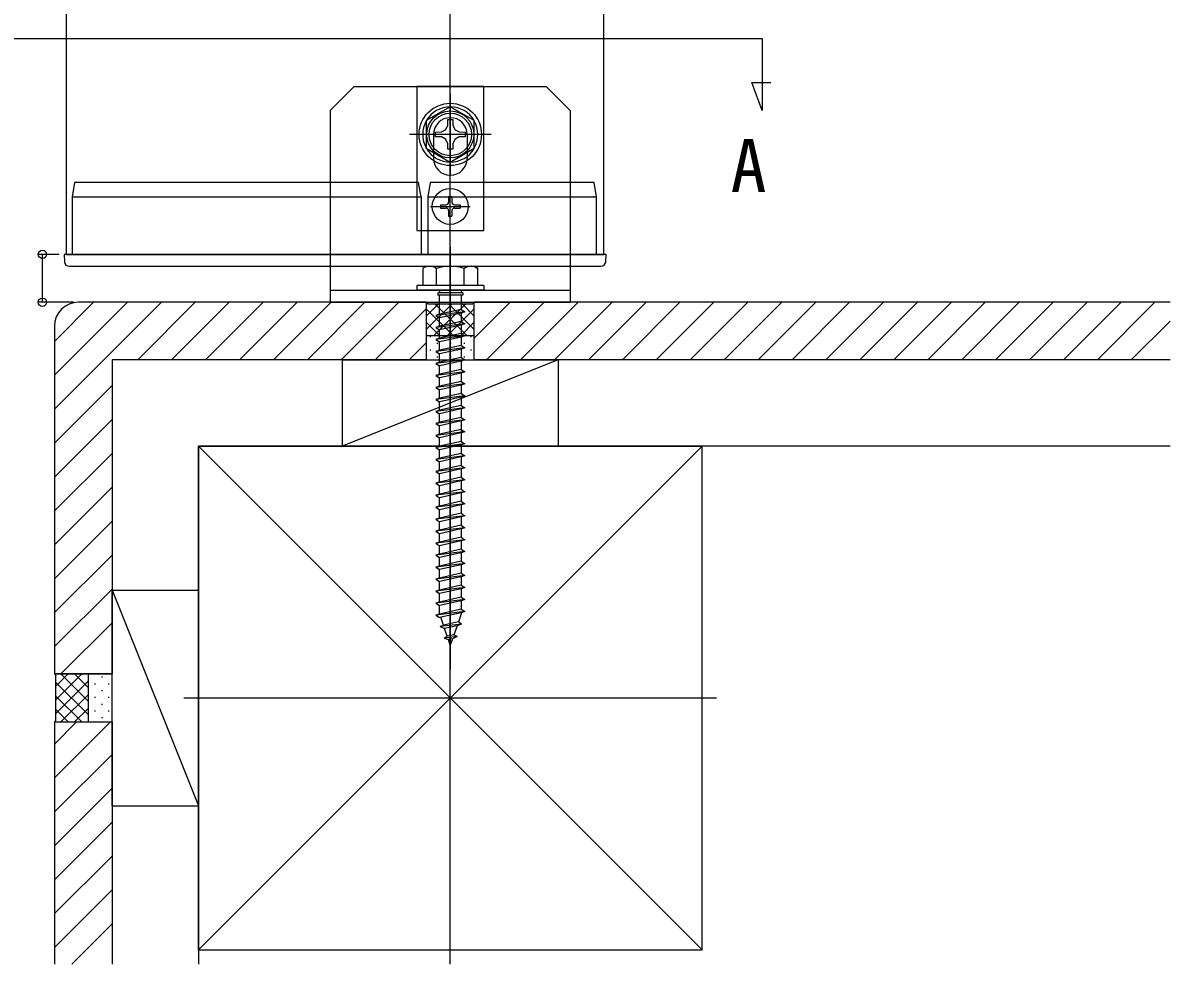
# Model space of a CAD drawing. Units: millimetres, scale not verified. Extents: x -875 to 875, y -1300 to 1292.
# Drawn here: x -44.1 to 195, y -65.7 to 130.5 of the extents above; entities that cross this region are included whole.
import ezdxf
from ezdxf.enums import TextEntityAlignment as Align

# ---------------------------------------------------------------- set-up
doc = ezdxf.new("R2010")
doc.units = ezdxf.units.MM
doc.header["$LTSCALE"] = 8
for name, color, linetype in [('0-1_USER1', 3, 'Continuous'), ('0-3_YKK_12', 2, 'Continuous'), ('0-4_YKK_13', 4, 'Continuous'), ('0-5_YKK_D', 6, 'Continuous'), ('0-7_YSS_K', 3, 'Continuous'), ('0-8_YSS_KE', 3, 'Continuous')]:
    doc.layers.add(name, color=color, linetype=linetype)
doc.styles.add('ＭＳ ゴシック', font='')
doc.styles.get('ＭＳ ゴシック').set_extended_font_data('MS Gothic')

msp = doc.modelspace()

# ---------------------------------------------------------------- linework, layer by layer
at = {"layer": '0-3_YKK_12'}
for p, q in [((-34.998, 82.253), (-34.998, 432.253)), ((77.002, 82.253), (77.002, 432.253)), ((-49.998, 127.253), (110.002, 127.253)), ((110.002, 127.253), (110.002, 112.253)), ((-34.998, 82.253), (77.002, 82.253))]:
    msp.add_line(p, q, dxfattribs=at)
msp.add_lwpolyline([(110.002, 112.253), (107.873, 118.103), (111.773, 118.103)], dxfattribs=at)
at = {"layer": '0-4_YKK_13'}
for p, q in [((25.002, 117.253), (20.002, 112.253)), ((25.002, 117.253), (65.002, 117.253)), ((70.002, 112.253), (65.002, 117.253)), ((45.002, 115.753), (45.002, 98.753)), ((44.479, 109.107), (44.5, 110.353)), ((53.502, 107.253), (36.502, 107.253)), ((41.502, 107.253), (41.502, 102.253)), ((48.502, 107.253), (48.502, 102.253)), ((-33.298, 97.253), (-33.798, 94.254)), ((45.002, 88.103), (45.002, 96.403)), ((38.902, 94.253), (38.902, 82.253)), ((40.302, 94.253), (74.878, 94.253)), ((40.302, 94.253), (40.302, 82.253)), ((44.652, 94.303), (45.352, 94.303)), ((44.652, 94.303), (44.652, 93.103)), ((45.352, 94.303), (45.352, 93.103)), ((40.852, 92.253), (49.152, 92.253)), ((42.952, 92.603), (42.952, 91.903)), ((42.952, 92.603), (44.152, 92.603)), ((42.952, 91.903), (44.152, 91.903)), ((44.652, 91.403), (44.652, 90.203)), ((45.352, 91.403), (45.352, 90.203)), ((45.852, 92.603), (47.052, 92.603)), ((45.852, 91.903), (47.052, 91.903)), ((47.052, 92.603), (47.052, 91.903)), ((44.652, 90.203), (45.352, 90.203)), ((45.002, 83.753), (45.002, -4.286)), ((-35.498, 82.253), (-35.403, 80.692)), ((75.28, 82.253), (-33, 82.253)), ((77.406, 80.692), (77.502, 82.253)), ((-32.905, 79.753), (75.075, 79.753)), ((40.002, 79.753), (39.252, 79.32)), ((39.252, 79.323), (39.252, 75.753)), ((40.002, 79.753), (50.002, 79.753)), ((42.115, 75.753), (42.115, 79.307)), ((47.889, 75.753), (47.889, 79.307)), ((50.002, 79.753), (50.752, 79.32)), ((50.752, 75.753), (50.752, 79.323)), ((20.002, 74.753), (70.002, 74.753)), ((52.002, 75.753), (38.002, 75.753)), ((38.002, 75.753), (38.002, 74.753)), ((52.002, 74.753), (38.002, 74.753)), ((50.752, 75.753), (39.252, 75.753)), ((42.402, 74.253), (42.402, 73.753)), ((47.602, 74.253), (42.402, 74.253)), ((42.752, 74.753), (42.752, 74.253)), ((47.252, 74.753), (47.252, 74.253)), ((47.602, 74.253), (47.602, 73.753)), ((52.002, 75.753), (52.002, 74.753)), ((20.002, 72.253), (70.002, 72.253)), ((47.602, 73.753), (42.402, 73.753)), ((42.752, 69.753), (42.752, 73.753)), ((47.252, 73.753), (47.252, 70.753)), ((48.002, 70.253), (42.002, 69.503)), ((47.252, 70.003), (42.752, 69.003)), ((47.252, 70.003), (47.252, 68.253)), ((48.002, 67.753), (42.002, 67.003)), ((42.752, 67.253), (42.002, 67.003)), ((42.002, 67.003), (42.752, 66.503)), ((42.752, 67.253), (42.752, 69.003)), ((47.252, 68.253), (42.752, 67.253)), ((47.252, 67.503), (42.752, 66.503)), ((47.252, 68.253), (48.002, 67.753)), ((48.002, 67.753), (47.252, 67.503)), ((47.252, 67.503), (47.252, 65.753)), ((48.002, 65.253), (42.002, 64.503)), ((42.752, 64.753), (42.752, 66.503)), ((47.252, 65.003), (42.752, 64.003)), ((47.252, 65.003), (47.252, 63.253)), ((48.002, 62.753), (42.002, 62.003)), ((42.752, 62.253), (42.752, 64.003)), ((47.252, 62.503), (42.752, 61.503)), ((47.252, 62.503), (47.252, 60.753)), ((48.002, 60.253), (42.002, 59.503)), ((42.752, 59.753), (42.752, 61.503)), ((47.252, 60.003), (42.752, 59.003)), ((47.252, 60.003), (47.252, 58.253)), ((48.002, 57.753), (42.002, 57.003)), ((42.752, 57.253), (42.752, 59.003)), ((47.252, 57.503), (42.752, 56.503)), ((47.252, 57.503), (47.252, 55.753)), ((48.002, 55.253), (42.002, 54.503)), ((42.752, 54.753), (42.752, 56.503)), ((47.252, 55.003), (42.752, 54.003)), ((47.252, 55.003), (47.252, 53.253)), ((48.002, 52.753), (42.002, 52.003)), ((42.752, 52.253), (42.752, 54.003)), ((48.002, 50.253), (42.002, 49.503)), ((47.252, 52.503), (42.752, 51.503)), ((42.752, 49.753), (42.752, 51.503)), ((47.252, 52.503), (47.252, 50.753)), ((47.252, 50.003), (42.752, 49.003)), ((42.752, 47.253), (42.752, 49.003)), ((47.252, 50.003), (47.252, 48.253)), ((48.002, 47.753), (42.002, 47.003)), ((47.252, 47.503), (42.752, 46.503)), ((42.752, 44.753), (42.752, 46.503)), ((47.252, 47.503), (47.252, 43.253)), ((48.002, 45.253), (42.002, 44.503)), ((47.252, 45.003), (42.752, 44.003)), ((42.752, 42.253), (42.752, 44.003)), ((48.002, 42.753), (42.002, 42.003)), ((47.252, 42.503), (42.752, 41.503)), ((42.752, 39.753), (42.752, 41.503)), ((47.252, 42.503), (47.252, 40.753)), ((48.002, 40.253), (42.002, 39.503)), ((47.252, 40.003), (42.752, 39.003)), ((42.752, 37.253), (42.752, 39.003)), ((47.252, 40.003), (47.252, 38.253)), ((48.002, 37.753), (42.002, 37.003)), ((47.252, 37.503), (42.752, 36.503)), ((42.752, 34.753), (42.752, 36.503)), ((47.252, 37.503), (47.252, 35.753)), ((48.002, 35.253), (42.002, 34.503)), ((47.252, 35.003), (42.752, 34.003)), ((42.752, 32.253), (42.752, 34.003)), ((47.252, 35.003), (47.252, 33.253)), ((48.002, 32.753), (42.002, 32.003)), ((47.252, 32.503), (42.752, 31.503)), ((42.752, 29.753), (42.752, 31.503)), ((47.252, 32.503), (47.252, 30.753)), ((48.002, 30.253), (42.002, 29.503)), ((47.252, 30.003), (42.752, 29.003)), ((42.752, 27.253), (42.752, 29.003)), ((47.252, 30.003), (47.252, 28.253)), ((48.002, 27.753), (42.002, 27.003)), ((47.252, 27.503), (42.752, 26.503)), ((42.752, 24.753), (42.752, 26.503)), ((47.252, 27.503), (47.252, 25.753)), ((48.002, 25.253), (42.002, 24.503)), ((47.252, 25.003), (42.752, 24.003)), ((42.752, 22.253), (42.752, 24.003)), ((47.252, 25.003), (47.252, 23.253)), ((48.002, 22.753), (42.002, 22.003)), ((47.252, 22.503), (42.752, 21.503)), ((47.252, 22.503), (47.252, 20.753)), ((48.002, 20.253), (42.002, 19.503)), ((42.752, 19.753), (42.752, 21.503)), ((47.252, 20.003), (42.752, 19.003)), ((47.252, 20.003), (47.252, 18.253)), ((48.002, 17.753), (42.002, 17.003)), ((42.752, 17.253), (42.752, 19.003)), ((47.252, 17.503), (42.752, 16.503)), ((47.252, 17.503), (47.252, 15.753)), ((48.002, 15.253), (42.002, 14.503)), ((42.752, 14.753), (42.752, 16.503)), ((47.252, 15.003), (42.752, 14.003)), ((47.252, 15.003), (47.252, 13.253)), ((48.002, 12.753), (42.002, 12.003)), ((42.752, 12.253), (42.752, 14.003)), ((47.252, 12.503), (42.752, 11.503)), ((47.252, 12.503), (47.252, 10.753)), ((48.002, 10.253), (42.002, 9.503)), ((42.752, 9.753), (42.752, 11.503)), ((47.252, 10.003), (42.752, 9.003)), ((47.252, 10.003), (47.252, 8.253)), ((48.002, 7.753), (42.002, 7.003)), ((42.752, 7.288), (42.752, 9.003)), ((47.252, 7.503), (42.752, 6.503)), ((42.763, 7.256), (42.752, 7.288)), ((47.252, 7.288), (46.68, 5.626)), ((47.252, 7.503), (47.252, 7.288)), ((47.315, 5.167), (42.88, 4.613)), ((42.88, 4.613), (43.563, 4.933)), ((43.563, 4.933), (43.003, 6.559)), ((46.68, 5.626), (43.563, 4.933)), ((46.4, 4.814), (43.802, 4.237)), ((46.4, 4.814), (45.748, 2.919)), ((47.315, 5.167), (46.4, 4.814)), ((47.315, 5.167), (46.68, 5.626)), ((42.88, 4.613), (43.802, 4.237)), ((43.705, 2.216), (44.362, 2.611)), ((46.415, 2.555), (43.705, 2.216)), ((44.362, 2.611), (43.802, 4.237)), ((45.748, 2.919), (44.362, 2.611)), ((46.415, 2.555), (45.468, 2.107)), ((46.415, 2.555), (45.748, 2.919)), ((43.705, 2.216), (44.602, 1.914)), ((45.468, 2.107), (44.602, 1.914)), ((45.002, 0.753), (44.602, 1.914)), ((45.468, 2.107), (45.002, 0.753))]:
    msp.add_line(p, q, dxfattribs=at)
for points in [[(52.002, 87.253), (52.002, 117.253), (38.002, 117.253), (38.002, 87.253)], [(50.002, 110.14), (45.002, 113.027), (40.002, 110.14), (40.002, 104.366), (45.002, 101.48), (50.002, 104.366)]]:
    msp.add_lwpolyline(points, close=True, dxfattribs=at)
for points in [[(20.002, 112.253), (20.002, 82.253), (20.002, 72.253)], [(44.5, 110.353), (45.503, 110.353), (45.525, 109.107)], [(70.002, 112.253), (70.002, 82.253), (70.002, 72.253)], [(43.148, 106.73), (41.902, 106.752), (41.902, 107.755), (43.148, 107.776)], [(43.148, 107.776), (44.017, 108.238), (44.479, 109.107)], [(45.525, 109.107), (45.987, 108.238), (46.855, 107.776)], [(46.855, 107.776), (48.102, 107.755), (48.102, 106.752), (46.855, 106.73)], [(44.479, 105.4), (44.017, 106.268), (43.148, 106.73)], [(45.525, 105.4), (45.503, 104.153), (44.5, 104.153), (44.479, 105.4)], [(46.855, 106.73), (45.987, 106.268), (45.525, 105.4)], [(-32.607, 97.253), (-32.821, 97.253), (-33.014, 97.253), (-33.166, 97.253), (-33.264, 97.253), (-33.298, 97.253)], [(-33.097, 94.253), (38.902, 94.253), (38.402, 97.253), (-32.607, 97.253)], [(74.387, 97.253), (40.802, 97.253), (40.302, 94.253)], [(75.002, 97.253), (74.922, 97.253), (74.7, 97.253), (74.387, 97.253)], [(75.502, 82.253), (75.502, 94.253), (75.502, 94.254), (75.002, 97.253)], [(-33.798, 94.254), (-33.762, 94.268), (-33.663, 94.276), (-33.511, 94.276), (-33.32, 94.268), (-33.107, 94.254)], [(-33.798, 94.254), (-33.798, 94.253), (-33.798, 82.253)], [(-33.097, 94.253), (-33.098, 94.253), (-33.099, 94.253), (-33.099, 94.253), (-33.1, 94.253), (-33.1, 94.253), (-33.101, 94.253), (-33.101, 94.253), (-33.102, 94.253), (-33.103, 94.253), (-33.103, 94.253), (-33.104, 94.253), (-33.104, 94.253), (-33.105, 94.253), (-33.106, 94.254), (-33.106, 94.254), (-33.107, 94.254)], [(74.887, 94.254), (74.886, 94.253), (74.886, 94.253), (74.885, 94.253), (74.885, 94.253), (74.884, 94.253), (74.884, 94.253), (74.883, 94.253), (74.883, 94.253), (74.882, 94.253), (74.882, 94.253), (74.881, 94.253), (74.88, 94.253), (74.88, 94.253), (74.879, 94.253), (74.879, 94.253), (74.878, 94.253)], [(74.887, 94.254), (75.197, 94.27), (75.419, 94.27), (75.502, 94.254)], [(-33, 82.253), (-33.301, 82.253), (-33.597, 82.253), (-33.885, 82.253), (-34.16, 82.253), (-34.418, 82.253), (-34.656, 82.253), (-34.869, 82.253), (-35.055, 82.253), (-35.211, 82.253), (-35.335, 82.253), (-35.425, 82.253), (-35.48, 82.253), (-35.498, 82.253)], [(77.502, 82.253), (77.49, 82.253), (77.455, 82.253), (77.396, 82.253), (77.315, 82.253), (77.212, 82.253), (77.089, 82.253), (76.945, 82.253), (76.783, 82.253), (76.605, 82.253), (76.411, 82.253), (76.203, 82.253), (75.984, 82.253), (75.757, 82.253), (75.522, 82.253), (75.28, 82.253)], [(-34.405, 79.753), (-34.389, 79.753), (-34.343, 79.753), (-34.269, 79.753), (-34.166, 79.753), (-34.038, 79.753), (-33.887, 79.753), (-33.715, 79.753), (-33.528, 79.753), (-33.327, 79.753), (-33.119, 79.753), (-32.905, 79.753)], [(75.075, 79.753), (75.498, 79.753), (75.869, 79.753), (76.16, 79.753), (76.345, 79.753), (76.408, 79.753)], [(47.252, 70.753), (42.752, 69.753), (42.002, 69.503), (42.752, 69.003)], [(47.252, 70.753), (48.002, 70.253), (47.252, 70.003)], [(47.252, 65.753), (42.752, 64.753), (42.002, 64.503), (42.752, 64.003)], [(47.252, 65.753), (48.002, 65.253), (47.252, 65.003)], [(47.252, 63.253), (42.752, 62.253), (42.002, 62.003), (42.752, 61.503)], [(47.252, 63.253), (48.002, 62.753), (47.252, 62.503)], [(47.252, 60.753), (42.752, 59.753), (42.002, 59.503), (42.752, 59.003)], [(47.252, 60.753), (48.002, 60.253), (47.252, 60.003)], [(47.252, 58.253), (42.752, 57.253), (42.002, 57.003), (42.752, 56.503)], [(47.252, 58.253), (48.002, 57.753), (47.252, 57.503)], [(47.252, 55.753), (42.752, 54.753), (42.002, 54.503), (42.752, 54.003)], [(47.252, 55.753), (48.002, 55.253), (47.252, 55.003)], [(47.252, 53.253), (42.752, 52.253), (42.002, 52.003), (42.752, 51.503)], [(47.252, 53.253), (48.002, 52.753), (47.252, 52.503)], [(47.252, 50.753), (42.752, 49.753), (42.002, 49.503), (42.752, 49.003)], [(47.252, 50.753), (48.002, 50.253), (47.252, 50.003)], [(47.252, 48.253), (42.752, 47.253), (42.002, 47.003), (42.752, 46.503)], [(47.252, 48.253), (48.002, 47.753), (47.252, 47.503)], [(47.252, 45.753), (42.752, 44.753), (42.002, 44.503), (42.752, 44.003)], [(47.252, 45.753), (48.002, 45.253), (47.252, 45.003)], [(47.252, 43.253), (42.752, 42.253), (42.002, 42.003), (42.752, 41.503)], [(47.252, 43.253), (48.002, 42.753), (47.252, 42.503)], [(47.252, 40.753), (42.752, 39.753), (42.002, 39.503), (42.752, 39.003)], [(47.252, 40.753), (48.002, 40.253), (47.252, 40.003)], [(47.252, 38.253), (42.752, 37.253), (42.002, 37.003), (42.752, 36.503)], [(47.252, 38.253), (48.002, 37.753), (47.252, 37.503)], [(47.252, 35.753), (42.752, 34.753), (42.002, 34.503), (42.752, 34.003)], [(47.252, 35.753), (48.002, 35.253), (47.252, 35.003)], [(47.252, 33.253), (42.752, 32.253), (42.002, 32.003), (42.752, 31.503)], [(47.252, 33.253), (48.002, 32.753), (47.252, 32.503)], [(47.252, 30.753), (42.752, 29.753), (42.002, 29.503), (42.752, 29.003)], [(47.252, 30.753), (48.002, 30.253), (47.252, 30.003)], [(47.252, 28.253), (42.752, 27.253), (42.002, 27.003), (42.752, 26.503)], [(47.252, 28.253), (48.002, 27.753), (47.252, 27.503)], [(47.252, 25.753), (42.752, 24.753), (42.002, 24.503), (42.752, 24.003)], [(47.252, 25.753), (48.002, 25.253), (47.252, 25.003)], [(47.252, 23.253), (42.752, 22.253), (42.002, 22.003), (42.752, 21.503)], [(47.252, 23.253), (48.002, 22.753), (47.252, 22.503)], [(47.252, 20.753), (42.752, 19.753), (42.002, 19.503), (42.752, 19.003)], [(47.252, 20.753), (48.002, 20.253), (47.252, 20.003)], [(47.252, 18.253), (42.752, 17.253), (42.002, 17.003), (42.752, 16.503)], [(47.252, 18.253), (48.002, 17.753), (47.252, 17.503)], [(47.252, 15.753), (42.752, 14.753), (42.002, 14.503), (42.752, 14.003)], [(47.252, 15.753), (48.002, 15.253), (47.252, 15.003)], [(47.252, 13.253), (42.752, 12.253), (42.002, 12.003), (42.752, 11.503)], [(47.252, 13.253), (48.002, 12.753), (47.252, 12.503)], [(47.252, 10.753), (42.752, 9.753), (42.002, 9.503), (42.752, 9.003)], [(47.252, 10.753), (48.002, 10.253), (47.252, 10.003)], [(47.252, 8.253), (42.752, 7.253), (42.002, 7.003), (42.752, 6.503)], [(47.252, 8.253), (48.002, 7.753), (47.252, 7.503)]]:
    msp.add_lwpolyline(points, dxfattribs=at)
for centre, radius in [((45.002, 107.253), 6.5), ((45.002, 107.253), 4.907), ((45.002, 107.253), 4.432), ((45.002, 92.253), 3.75)]:
    msp.add_circle(centre, radius, dxfattribs=at)
for centre, radius, start, end in [((45.002, 107.253), 5.75, 90.40815, 149.59185), ((45.002, 107.253), 5.75, 30.40815, 89.59185), ((45.002, 107.253), 5.75, 150.40815, 209.59185), ((45.002, 107.253), 3.5, 0, 180), ((45.002, 107.253), 5.75, 330.40815, 29.59185), ((45.002, 107.253), 5.75, 210.40815, 269.59185), ((45.002, 107.253), 5.75, 270.40815, 329.59185), ((45.002, 102.253), 3.5, 180, 0), ((44.152, 93.103), 0.5, 270, 0), ((44.152, 91.403), 0.5, 0, 90), ((45.852, 93.103), 0.5, 180, 270), ((45.852, 91.403), 0.5, 90, 180), ((-34.405, 80.753), 1, 183.5, 270), ((40.672, 77.197), 2.556, 55.61575, 123.74822), ((45.002, 70.2), 9.553, 72.41205, 107.58795), ((49.332, 77.197), 2.556, 56.25178, 124.38425), ((76.408, 80.753), 1, 270, 356.5)]:
    msp.add_arc(centre, radius, start, end, dxfattribs=at)
at = {"layer": '0-5_YKK_D'}
for p, q in [((-36.498, 82.253), (-40.998, 82.253)), ((-39.998, 72.253), (-39.998, 82.253)), ((-33.498, 72.253), (-40.998, 72.253))]:
    msp.add_line(p, q, dxfattribs=at)
for centre in [(-39.998, 82.253), (-39.998, 72.253)]:
    msp.add_circle(centre, 0.875, dxfattribs=at)
at = {"layer": '0-7_YSS_K'}
for p, q in [((45.002, -65.747), (45.002, 477.253)), ((-37.498, 49.964), (-15.209, 72.253)), ((-37.498, 57.035), (-22.28, 72.253)), ((-37.498, 64.106), (-29.351, 72.253)), ((40.002, 72.253), (-32.498, 72.253)), ((-20.138, 60.253), (-8.138, 72.253)), ((-13.067, 60.253), (-1.067, 72.253)), ((-5.996, 60.253), (6.004, 72.253)), ((1.075, 60.253), (13.075, 72.253)), ((8.147, 60.253), (20.147, 72.253)), ((15.218, 60.253), (27.218, 72.253)), ((22.289, 60.253), (34.289, 72.253)), ((40.002, 72.253), (40.302, 71.953)), ((40.002, 72.253), (40.002, 60.253)), ((40.002, 66.567), (45.388, 71.953)), ((40.002, 69.395), (42.56, 71.953)), ((40.302, 71.953), (49.702, 71.953)), ((41.517, 65.253), (48.217, 71.953)), ((41.787, 71.953), (48.487, 65.253)), ((44.616, 71.953), (50.002, 66.567)), ((47.444, 71.953), (50.002, 69.395)), ((50.002, 72.253), (49.702, 71.953)), ((50.002, 64.746), (57.509, 72.253)), ((195.002, 72.253), (50.002, 72.253)), ((50.002, 60.253), (50.002, 72.253)), ((52.58, 60.253), (64.58, 72.253)), ((59.651, 60.253), (71.651, 72.253)), ((66.722, 60.253), (78.722, 72.253)), ((73.793, 60.253), (85.793, 72.253)), ((80.865, 60.253), (92.865, 72.253)), ((87.936, 60.253), (99.936, 72.253)), ((95.007, 60.253), (107.007, 72.253)), ((102.078, 60.253), (114.078, 72.253)), ((109.149, 60.253), (121.149, 72.253)), ((116.22, 60.253), (128.22, 72.253)), ((123.291, 60.253), (135.291, 72.253)), ((130.362, 60.253), (142.362, 72.253)), ((137.433, 60.253), (149.433, 72.253)), ((144.504, 60.253), (156.504, 72.253)), ((151.575, 60.253), (163.575, 72.253)), ((158.646, 60.253), (170.646, 72.253)), ((165.717, 60.253), (177.717, 72.253)), ((172.788, 60.253), (184.788, 72.253)), ((179.859, 60.253), (191.859, 72.253)), ((29.36, 60.253), (40.002, 70.895)), ((40.002, 70.91), (45.659, 65.253)), ((44.345, 65.253), (50.002, 70.91)), ((-37.498, 67.253), (-37.498, -5.247)), ((40.002, 68.082), (42.83, 65.253)), ((47.173, 65.253), (50.002, 68.082)), ((186.931, 60.253), (195.002, 68.325)), ((50.002, 65.253), (40.002, 65.253)), ((40.759, 65.153), (40.959, 65.153)), ((43.588, 65.153), (43.788, 65.153)), ((46.416, 65.153), (46.616, 65.153)), ((49.244, 65.153), (49.444, 65.153)), ((36.431, 60.253), (40.002, 63.824)), ((40.759, 62.324), (40.959, 62.324)), ((42.173, 63.738), (42.373, 63.738)), ((43.588, 62.324), (43.788, 62.324)), ((45.002, 63.738), (45.202, 63.738)), ((46.416, 62.324), (46.616, 62.324)), ((47.83, 63.738), (48.03, 63.738)), ((49.244, 62.324), (49.444, 62.324)), ((-25.498, 60.253), (-25.498, -5.247)), ((40.002, 60.253), (-25.498, 60.253)), ((22.502, 60.253), (22.502, 42.253)), ((67.502, 60.253), (22.502, 42.253)), ((42.173, 60.91), (42.373, 60.91)), ((45.002, 60.91), (45.202, 60.91)), ((47.83, 60.91), (48.03, 60.91)), ((195.002, 60.253), (50.002, 60.253)), ((-37.498, 42.893), (-25.498, 54.893)), ((-37.498, 35.822), (-25.498, 47.822)), ((-37.498, 28.751), (-25.498, 40.751)), ((-7.498, 42.253), (97.502, 42.253)), ((-7.498, -62.747), (-7.498, 42.253)), ((-7.498, 42.253), (97.502, -62.747)), ((97.502, 42.253), (-7.498, -62.747)), ((22.502, 42.253), (67.502, 42.253)), ((-37.498, 21.68), (-25.498, 33.68)), ((-37.498, 14.609), (-25.498, 26.609)), ((-37.498, 7.537), (-25.498, 19.537)), ((-37.498, 0.466), (-25.498, 12.466)), ((-25.498, 12.253), (-7.498, -32.747)), ((-7.498, -32.747), (-7.498, 12.253)), ((-36.14, -5.247), (-25.498, 5.395)), ((-37.498, -5.247), (-25.498, -5.247)), ((-37.498, -5.247), (-37.198, -5.547)), ((-37.198, -10.633), (-31.812, -5.247)), ((-37.198, -7.805), (-34.64, -5.247)), ((-37.198, -14.947), (-37.198, -5.547)), ((-37.198, -13.462), (-30.498, -6.762)), ((-30.498, -13.732), (-37.198, -7.032)), ((-30.498, -10.904), (-36.155, -5.247)), ((-30.498, -8.075), (-33.327, -5.247)), ((-30.498, -5.247), (-30.498, -15.247)), ((-30.398, -6.004), (-30.398, -5.804)), ((-27.569, -6.004), (-27.569, -5.804)), ((-30.398, -8.833), (-30.398, -8.633)), ((-28.983, -7.418), (-28.983, -7.218)), ((-27.569, -8.833), (-27.569, -8.633)), ((-26.155, -7.418), (-26.155, -7.218)), ((-31.812, -15.247), (-37.198, -9.86)), ((-36.155, -15.247), (-30.498, -9.59)), ((-30.398, -11.661), (-30.398, -11.461)), ((-28.983, -10.247), (-28.983, -10.047)), ((-27.569, -11.661), (-27.569, -11.461)), ((-26.155, -10.247), (-26.155, -10.047)), ((-10.498, -10.247), (100.502, -10.247)), ((-34.64, -15.247), (-37.198, -12.689)), ((-33.327, -15.247), (-30.498, -12.418)), ((-30.398, -14.489), (-30.398, -14.289)), ((-28.983, -13.075), (-28.983, -12.875)), ((-27.569, -14.489), (-27.569, -14.289)), ((-26.155, -13.075), (-26.155, -12.875)), ((-37.498, -15.247), (-37.198, -14.947)), ((-37.498, -15.247), (-25.498, -15.247)), ((-37.498, -15.247), (-37.498, -65.747)), ((-37.498, -26.94), (-25.805, -15.247)), ((-37.498, -19.869), (-32.876, -15.247)), ((-25.498, -15.247), (-25.498, -65.747)), ((-37.498, -34.011), (-25.498, -22.011)), ((-37.498, -41.083), (-25.498, -29.083)), ((-25.498, -32.747), (-7.498, -32.747)), ((-37.498, -48.154), (-25.498, -36.154)), ((-37.498, -55.225), (-25.498, -43.225)), ((-37.498, -62.296), (-25.498, -50.296)), ((-33.878, -65.747), (-25.498, -57.367))]:
    msp.add_line(p, q, dxfattribs=at)
for points in [[(40.002, 72.253), (40.002, 60.253), (50.002, 60.253), (50.002, 72.253)], [(22.502, 60.253), (67.502, 60.253), (67.502, 42.253)], [(-7.498, -62.747), (97.502, -62.747), (97.502, 42.253)], [(-25.498, -32.747), (-25.498, 12.253), (-7.498, 12.253)], [(-37.498, -15.247), (-25.498, -15.247), (-25.498, -5.247), (-37.498, -5.247)]]:
    msp.add_lwpolyline(points, dxfattribs=at)
msp.add_arc((-32.498, 67.253), 5, 90, 180, dxfattribs=at)
at = {"layer": '0-8_YSS_KE'}
msp.add_lwpolyline([(195.002, 42.253), (-7.498, 42.253), (-7.498, -65.747)], dxfattribs=at)

# ---------------------------------------------------------------- texts
at = {"layer": '0-1_USER1', "style": 'ＭＳ ゴシック'}
msp.add_text('A', height=11, dxfattribs=at).set_placement((103.417, 91.985), align=Align.BOTTOM_LEFT)

doc.saveas('drawing.dxf')
